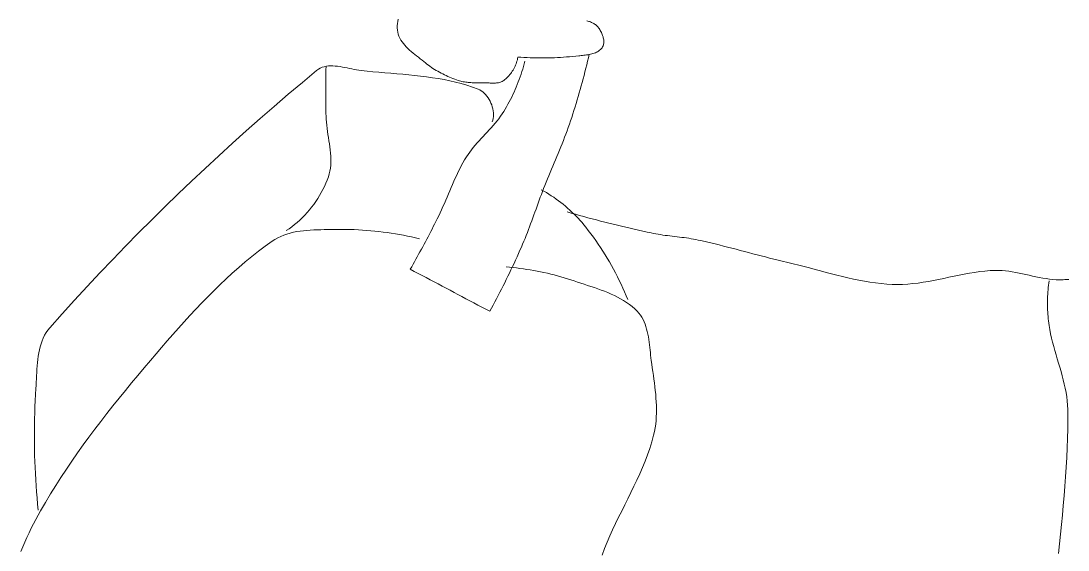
# Model space of a CAD drawing. Header units: millimetres. Extents: x 461.5 to 558.8, y 615.3 to 694.8.
# Drawn here: x 481.461 to 482.016, y 623.675 to 623.956 of the extents above; entities that cross this region are included whole.
import ezdxf

# ---------------------------------------------------------------- set-up
doc = ezdxf.new("R2010")
doc.units = ezdxf.units.MM
doc.header["$LTSCALE"] = 5
doc.layers.get('0').update_dxf_attribs({"lineweight": 0})
doc.layers.add('equipamiento', color=117, linetype='Continuous', lineweight=9)
doc.layers.get('0').freeze()

# ---------------------------------------------------------------- blocks, each defined once
blk = doc.blocks.new('20020721p27')
for p, q in [((-0.18828, 1.0191), (-0.18818, 1.02026)), ((-0.18818, 1.02026), (-0.18799, 1.02142)), ((-0.18799, 1.02142), (-0.18772, 1.02257)), ((-0.08744, 1.02159), (-0.08793, 1.02174)), ((-0.08695, 1.02144), (-0.08744, 1.02159)), ((-0.08647, 1.02127), (-0.08695, 1.02144)), ((-0.086, 1.02109), (-0.08647, 1.02127)), ((-0.08553, 1.0209), (-0.086, 1.02109)), ((-0.08508, 1.02069), (-0.08553, 1.0209)), ((-0.08463, 1.02047), (-0.08508, 1.02069)), ((-0.0842, 1.02023), (-0.08463, 1.02047)), ((-0.08378, 1.01997), (-0.0842, 1.02023)), ((-0.08338, 1.0197), (-0.08378, 1.01997)), ((-0.18829, 1.01794), (-0.18828, 1.0191)), ((-0.18821, 1.01677), (-0.18829, 1.01794)), ((-0.18803, 1.01565), (-0.18821, 1.01677)), ((-0.18775, 1.01457), (-0.18803, 1.01565)), ((-0.18737, 1.01353), (-0.18775, 1.01457)), ((-0.083, 1.0194), (-0.08338, 1.0197)), ((-0.08263, 1.01909), (-0.083, 1.0194)), ((-0.08229, 1.01875), (-0.08263, 1.01909)), ((-0.08197, 1.01839), (-0.08229, 1.01875)), ((-0.08168, 1.01801), (-0.08197, 1.01839)), ((-0.08137, 1.01756), (-0.08168, 1.01801)), ((-0.08107, 1.01708), (-0.08137, 1.01756)), ((-0.08078, 1.01659), (-0.08107, 1.01708)), ((-0.0805, 1.01607), (-0.08078, 1.01659)), ((-0.08023, 1.01554), (-0.0805, 1.01607)), ((-0.07998, 1.015), (-0.08023, 1.01554)), ((-0.07975, 1.01444), (-0.07998, 1.015)), ((-0.07954, 1.01388), (-0.07975, 1.01444)), ((-0.1869, 1.01252), (-0.18737, 1.01353)), ((-0.18635, 1.01155), (-0.1869, 1.01252)), ((-0.18573, 1.0106), (-0.18635, 1.01155)), ((-0.18505, 1.00968), (-0.18573, 1.0106)), ((-0.1843, 1.00879), (-0.18505, 1.00968)), ((-0.07936, 1.01331), (-0.07954, 1.01388)), ((-0.0792, 1.01274), (-0.07936, 1.01331)), ((-0.07932, 1.0084), (-0.07915, 1.0089)), ((-0.07908, 1.01217), (-0.0792, 1.01274)), ((-0.07915, 1.0089), (-0.07903, 1.00941)), ((-0.07899, 1.0116), (-0.07908, 1.01217)), ((-0.07903, 1.00941), (-0.07895, 1.00994)), ((-0.07894, 1.01104), (-0.07899, 1.0116)), ((-0.07895, 1.00994), (-0.07892, 1.01048)), ((-0.07892, 1.01048), (-0.07894, 1.01104)), ((-0.1835, 1.00792), (-0.1843, 1.00879)), ((-0.18266, 1.00708), (-0.1835, 1.00792)), ((-0.18178, 1.00625), (-0.18266, 1.00708)), ((-0.18087, 1.00545), (-0.18178, 1.00625)), ((-0.17993, 1.00466), (-0.18087, 1.00545)), ((-0.17898, 1.00388), (-0.17993, 1.00466)), ((-0.17803, 1.00312), (-0.17898, 1.00388)), ((-0.09087, 1.00328), (-0.09019, 1.00336)), ((-0.09019, 1.00336), (-0.08949, 1.00344)), ((-0.08949, 1.00344), (-0.08879, 1.00352)), ((-0.08879, 1.00352), (-0.08809, 1.00362)), ((-0.08809, 1.00362), (-0.08739, 1.00372)), ((-0.08739, 1.00372), (-0.0867, 1.00385)), ((-0.08707, 1.00219), (-0.08663, 1.00407)), ((-0.0867, 1.00385), (-0.08601, 1.00399)), ((-0.08601, 1.00399), (-0.08533, 1.00415)), ((-0.08533, 1.00415), (-0.08467, 1.00434)), ((-0.08467, 1.00434), (-0.08402, 1.00455)), ((-0.08402, 1.00455), (-0.08339, 1.00479)), ((-0.08339, 1.00479), (-0.08279, 1.00506)), ((-0.08279, 1.00506), (-0.08221, 1.00536)), ((-0.08221, 1.00536), (-0.08166, 1.0057)), ((-0.08166, 1.0057), (-0.08115, 1.00608)), ((-0.08115, 1.00608), (-0.08066, 1.0065)), ((-0.08066, 1.0065), (-0.08022, 1.00697)), ((-0.08022, 1.00697), (-0.07982, 1.00748)), ((-0.07982, 1.00748), (-0.07954, 1.00793)), ((-0.07954, 1.00793), (-0.07932, 1.0084)), ((-0.22467, 0.99778), (-0.2235, 0.99783)), ((-0.2235, 0.99783), (-0.2223, 0.99782)), ((-0.2223, 0.99782), (-0.22108, 0.99774)), ((-0.17706, 1.00237), (-0.17803, 1.00312)), ((-0.17611, 1.00162), (-0.17706, 1.00237)), ((-0.17517, 1.00089), (-0.17611, 1.00162)), ((-0.17424, 1.00015), (-0.17517, 1.00089)), ((-0.17335, 0.99943), (-0.17424, 1.00015)), ((-0.17258, 0.99881), (-0.17335, 0.99943)), ((-0.1718, 0.99821), (-0.17258, 0.99881)), ((-0.17101, 0.99762), (-0.1718, 0.99821)), ((-0.12563, 0.9983), (-0.12593, 0.99762)), ((-0.12536, 0.99899), (-0.12563, 0.9983)), ((-0.12511, 0.99969), (-0.12536, 0.99899)), ((-0.1249, 1.00039), (-0.12511, 0.99969)), ((-0.12471, 1.0011), (-0.1249, 1.00039)), ((-0.12455, 1.00181), (-0.12471, 1.0011)), ((-0.12442, 1.00252), (-0.12455, 1.00181)), ((-0.12442, 1.00252), (-0.12281, 1.00241)), ((-0.12281, 1.00241), (-0.1212, 1.00232)), ((-0.12106, 0.99896), (-0.12144, 0.99756)), ((-0.1212, 1.00232), (-0.11959, 1.00224)), ((-0.1207, 1.00035), (-0.12106, 0.99896)), ((-0.11959, 1.00224), (-0.11798, 1.00218)), ((-0.11798, 1.00218), (-0.11637, 1.00213)), ((-0.11637, 1.00213), (-0.11475, 1.00209)), ((-0.11475, 1.00209), (-0.11314, 1.00207)), ((-0.11314, 1.00207), (-0.11153, 1.00206)), ((-0.11153, 1.00206), (-0.10991, 1.00207)), ((-0.10991, 1.00207), (-0.1083, 1.0021)), ((-0.1083, 1.0021), (-0.10668, 1.00214)), ((-0.10668, 1.00214), (-0.10507, 1.00219)), ((-0.10507, 1.00219), (-0.10346, 1.00226)), ((-0.10346, 1.00226), (-0.10185, 1.00234)), ((-0.10185, 1.00234), (-0.10024, 1.00244)), ((-0.10024, 1.00244), (-0.09863, 1.00255)), ((-0.09863, 1.00255), (-0.09702, 1.00267)), ((-0.09702, 1.00267), (-0.09541, 1.00282)), ((-0.09541, 1.00282), (-0.09381, 1.00297)), ((-0.09381, 1.00297), (-0.09221, 1.00314)), ((-0.09221, 1.00314), (-0.09155, 1.00321)), ((-0.09155, 1.00321), (-0.09087, 1.00328)), ((-0.08844, 0.99656), (-0.08797, 0.99843)), ((-0.08797, 0.99843), (-0.08752, 1.00031)), ((-0.08752, 1.00031), (-0.08707, 1.00219)), ((-0.23849, 0.98912), (-0.23095, 0.9954)), ((-0.23095, 0.9954), (-0.23002, 0.99608)), ((-0.23002, 0.99608), (-0.22903, 0.99664)), ((-0.22903, 0.99664), (-0.228, 0.99708)), ((-0.228, 0.99708), (-0.22693, 0.99741)), ((-0.22693, 0.99741), (-0.22582, 0.99764)), ((-0.22608, 0.99206), (-0.22606, 0.99336)), ((-0.22606, 0.99336), (-0.22604, 0.99466)), ((-0.22604, 0.99466), (-0.22602, 0.99596)), ((-0.22602, 0.99596), (-0.22599, 0.99726)), ((-0.22582, 0.99764), (-0.22467, 0.99778)), ((-0.22108, 0.99774), (-0.21984, 0.99761)), ((-0.21984, 0.99761), (-0.21858, 0.99744)), ((-0.21858, 0.99744), (-0.21732, 0.99723)), ((-0.21732, 0.99723), (-0.21606, 0.99699)), ((-0.21606, 0.99699), (-0.21479, 0.99674)), ((-0.21479, 0.99674), (-0.21353, 0.99648)), ((-0.21353, 0.99648), (-0.21227, 0.99623)), ((-0.21227, 0.99623), (-0.21103, 0.99598)), ((-0.21103, 0.99598), (-0.2098, 0.99575)), ((-0.2098, 0.99575), (-0.2086, 0.99556)), ((-0.2086, 0.99556), (-0.20741, 0.9954)), ((-0.20741, 0.9954), (-0.20429, 0.99506)), ((-0.20429, 0.99506), (-0.20116, 0.99474)), ((-0.20116, 0.99474), (-0.19801, 0.99445)), ((-0.19801, 0.99445), (-0.19486, 0.99418)), ((-0.19486, 0.99418), (-0.19171, 0.99391)), ((-0.19171, 0.99391), (-0.18855, 0.99364)), ((-0.18855, 0.99364), (-0.1854, 0.99337)), ((-0.1854, 0.99337), (-0.18224, 0.99307)), ((-0.18224, 0.99307), (-0.17909, 0.99276)), ((-0.17909, 0.99276), (-0.17595, 0.99241)), ((-0.17595, 0.99241), (-0.17282, 0.99202)), ((-0.1702, 0.99706), (-0.17101, 0.99762)), ((-0.16938, 0.99651), (-0.1702, 0.99706)), ((-0.16855, 0.99597), (-0.16938, 0.99651)), ((-0.1677, 0.99546), (-0.16855, 0.99597)), ((-0.16685, 0.99496), (-0.1677, 0.99546)), ((-0.16598, 0.99447), (-0.16685, 0.99496)), ((-0.16511, 0.994), (-0.16598, 0.99447)), ((-0.16423, 0.99355), (-0.16511, 0.994)), ((-0.16334, 0.99311), (-0.16423, 0.99355)), ((-0.16244, 0.99269), (-0.16334, 0.99311)), ((-0.16153, 0.99228), (-0.16244, 0.99269)), ((-0.16062, 0.99189), (-0.16153, 0.99228)), ((-0.12918, 0.99263), (-0.12968, 0.99208)), ((-0.1287, 0.9932), (-0.12918, 0.99263)), ((-0.12823, 0.99378), (-0.1287, 0.9932)), ((-0.12779, 0.99438), (-0.12823, 0.99378)), ((-0.12738, 0.995), (-0.12779, 0.99438)), ((-0.12698, 0.99564), (-0.12738, 0.995)), ((-0.12661, 0.99629), (-0.12698, 0.99564)), ((-0.12626, 0.99695), (-0.12661, 0.99629)), ((-0.12593, 0.99762), (-0.12626, 0.99695)), ((-0.12272, 0.99341), (-0.12319, 0.99204)), ((-0.12228, 0.99479), (-0.12272, 0.99341)), ((-0.12185, 0.99617), (-0.12228, 0.99479)), ((-0.12144, 0.99756), (-0.12185, 0.99617)), ((-0.08989, 0.99095), (-0.08939, 0.99281)), ((-0.08939, 0.99281), (-0.08891, 0.99468)), ((-0.08891, 0.99468), (-0.08844, 0.99656)), ((-0.24598, 0.98278), (-0.23849, 0.98912)), ((-0.22613, 0.98685), (-0.22612, 0.98815)), ((-0.22613, 0.98555), (-0.22613, 0.98685)), ((-0.22612, 0.98815), (-0.22611, 0.98945)), ((-0.22611, 0.98945), (-0.2261, 0.99075)), ((-0.2261, 0.99075), (-0.22608, 0.99206)), ((-0.17282, 0.99202), (-0.1697, 0.99159)), ((-0.1697, 0.99159), (-0.1666, 0.9911)), ((-0.1666, 0.9911), (-0.16351, 0.99055)), ((-0.16351, 0.99055), (-0.16044, 0.98992)), ((-0.15971, 0.99151), (-0.16062, 0.99189)), ((-0.16044, 0.98992), (-0.1574, 0.98922)), ((-0.15879, 0.99115), (-0.15971, 0.99151)), ((-0.15786, 0.9908), (-0.15879, 0.99115)), ((-0.15693, 0.99046), (-0.15786, 0.9908)), ((-0.1574, 0.98922), (-0.15437, 0.98844)), ((-0.156, 0.99013), (-0.15693, 0.99046)), ((-0.15535, 0.98993), (-0.156, 0.99013)), ((-0.1547, 0.98974), (-0.15535, 0.98993)), ((-0.15403, 0.98958), (-0.1547, 0.98974)), ((-0.15437, 0.98844), (-0.15138, 0.98756)), ((-0.15337, 0.98944), (-0.15403, 0.98958)), ((-0.15269, 0.98932), (-0.15337, 0.98944)), ((-0.15202, 0.98922), (-0.15269, 0.98932)), ((-0.15134, 0.98913), (-0.15202, 0.98922)), ((-0.15138, 0.98756), (-0.14841, 0.98658)), ((-0.15066, 0.98906), (-0.15134, 0.98913)), ((-0.14997, 0.98901), (-0.15066, 0.98906)), ((-0.14928, 0.98896), (-0.14997, 0.98901)), ((-0.14859, 0.98893), (-0.14928, 0.98896)), ((-0.1479, 0.98891), (-0.14859, 0.98893)), ((-0.14721, 0.98889), (-0.1479, 0.98891)), ((-0.14652, 0.98889), (-0.14721, 0.98889)), ((-0.14582, 0.98888), (-0.14652, 0.98889)), ((-0.14513, 0.98888), (-0.14582, 0.98888)), ((-0.14444, 0.98889), (-0.14513, 0.98888)), ((-0.14375, 0.98889), (-0.14444, 0.98889)), ((-0.14306, 0.98889), (-0.14375, 0.98889)), ((-0.14238, 0.9889), (-0.14306, 0.98889)), ((-0.14184, 0.98889), (-0.14238, 0.9889)), ((-0.1413, 0.98887), (-0.14184, 0.98889)), ((-0.14075, 0.98885), (-0.1413, 0.98887)), ((-0.1402, 0.98882), (-0.14075, 0.98885)), ((-0.13964, 0.98879), (-0.1402, 0.98882)), ((-0.13908, 0.98876), (-0.13964, 0.98879)), ((-0.13852, 0.98873), (-0.13908, 0.98876)), ((-0.13796, 0.98872), (-0.13852, 0.98873)), ((-0.1374, 0.98871), (-0.13796, 0.98872)), ((-0.13684, 0.98871), (-0.1374, 0.98871)), ((-0.1363, 0.98874), (-0.13684, 0.98871)), ((-0.13575, 0.98878), (-0.1363, 0.98874)), ((-0.13522, 0.98884), (-0.13575, 0.98878)), ((-0.1347, 0.98893), (-0.13522, 0.98884)), ((-0.13418, 0.98904), (-0.1347, 0.98893)), ((-0.13369, 0.98919), (-0.13418, 0.98904)), ((-0.1332, 0.98936), (-0.13369, 0.98919)), ((-0.13273, 0.98958), (-0.1332, 0.98936)), ((-0.13228, 0.98984), (-0.13273, 0.98958)), ((-0.13185, 0.99013), (-0.13228, 0.98984)), ((-0.13128, 0.99058), (-0.13185, 0.99013)), ((-0.13073, 0.99106), (-0.13128, 0.99058)), ((-0.13019, 0.99156), (-0.13073, 0.99106)), ((-0.12968, 0.99208), (-0.13019, 0.99156)), ((-0.12472, 0.98796), (-0.12527, 0.98662)), ((-0.12419, 0.98931), (-0.12472, 0.98796)), ((-0.12368, 0.99067), (-0.12419, 0.98931)), ((-0.12319, 0.99204), (-0.12368, 0.99067)), ((-0.09143, 0.98536), (-0.0909, 0.98722)), ((-0.0909, 0.98722), (-0.09039, 0.98908)), ((-0.09039, 0.98908), (-0.08989, 0.99095)), ((-0.25343, 0.97638), (-0.24598, 0.98278)), ((-0.22613, 0.98425), (-0.22613, 0.98555)), ((-0.22613, 0.98295), (-0.22613, 0.98425)), ((-0.22613, 0.98165), (-0.22613, 0.98295)), ((-0.22612, 0.98035), (-0.22613, 0.98165)), ((-0.14841, 0.98658), (-0.14548, 0.98549)), ((-0.14548, 0.98549), (-0.14461, 0.98509)), ((-0.14461, 0.98509), (-0.14378, 0.9846)), ((-0.14378, 0.9846), (-0.14298, 0.98402)), ((-0.14298, 0.98402), (-0.14223, 0.98336)), ((-0.14223, 0.98336), (-0.14151, 0.98263)), ((-0.14151, 0.98263), (-0.14084, 0.98183)), ((-0.14084, 0.98183), (-0.14022, 0.98097)), ((-0.12767, 0.98133), (-0.12832, 0.98004)), ((-0.12704, 0.98264), (-0.12767, 0.98133)), ((-0.12643, 0.98396), (-0.12704, 0.98264)), ((-0.12584, 0.98528), (-0.12643, 0.98396)), ((-0.12527, 0.98662), (-0.12584, 0.98528)), ((-0.09305, 0.97979), (-0.0925, 0.98164)), ((-0.0925, 0.98164), (-0.09196, 0.9835)), ((-0.09196, 0.9835), (-0.09143, 0.98536)), ((-0.26084, 0.96993), (-0.25343, 0.97638)), ((-0.22611, 0.97905), (-0.22612, 0.98035)), ((-0.2261, 0.97775), (-0.22611, 0.97905)), ((-0.22608, 0.97645), (-0.2261, 0.97775)), ((-0.22606, 0.97515), (-0.22608, 0.97645)), ((-0.14022, 0.98097), (-0.13965, 0.98007)), ((-0.13965, 0.98007), (-0.13913, 0.97912)), ((-0.13913, 0.97912), (-0.13867, 0.97814)), ((-0.13867, 0.97814), (-0.13828, 0.97713)), ((-0.13828, 0.97713), (-0.13795, 0.97611)), ((-0.13795, 0.97611), (-0.13769, 0.97507)), ((-0.13038, 0.97621), (-0.13111, 0.97496)), ((-0.12968, 0.97748), (-0.13038, 0.97621)), ((-0.12899, 0.97875), (-0.12968, 0.97748)), ((-0.12832, 0.98004), (-0.12899, 0.97875)), ((-0.09476, 0.97425), (-0.09418, 0.97609)), ((-0.09418, 0.97609), (-0.09361, 0.97794)), ((-0.09361, 0.97794), (-0.09305, 0.97979)), ((-0.22604, 0.97384), (-0.22606, 0.97515)), ((-0.22602, 0.97254), (-0.22604, 0.97384)), ((-0.22599, 0.97124), (-0.22602, 0.97254)), ((-0.22593, 0.96963), (-0.22599, 0.97124)), ((-0.13769, 0.97507), (-0.1375, 0.97403)), ((-0.13739, 0.97096), (-0.13752, 0.96999)), ((-0.1375, 0.97403), (-0.13738, 0.97299)), ((-0.13734, 0.97197), (-0.13739, 0.97096)), ((-0.13738, 0.97299), (-0.13734, 0.97197)), ((-0.13357, 0.97112), (-0.1345, 0.96987)), ((-0.13269, 0.97241), (-0.13357, 0.97112)), ((-0.13185, 0.97372), (-0.13269, 0.97241)), ((-0.13111, 0.97496), (-0.13185, 0.97372)), ((-0.09655, 0.96874), (-0.09594, 0.97057)), ((-0.09594, 0.97057), (-0.09534, 0.97241)), ((-0.09534, 0.97241), (-0.09476, 0.97425)), ((-0.26819, 0.96342), (-0.26084, 0.96993)), ((-0.22581, 0.96801), (-0.22593, 0.96963)), ((-0.22564, 0.96638), (-0.22581, 0.96801)), ((-0.22544, 0.96474), (-0.22564, 0.96638)), ((-0.22521, 0.96311), (-0.22544, 0.96474)), ((-0.13853, 0.96509), (-0.13959, 0.96393)), ((-0.13748, 0.96626), (-0.13853, 0.96509)), ((-0.13773, 0.96904), (-0.13804, 0.96815)), ((-0.13752, 0.96999), (-0.13773, 0.96904)), ((-0.13646, 0.96744), (-0.13748, 0.96626)), ((-0.13547, 0.96864), (-0.13646, 0.96744)), ((-0.1345, 0.96987), (-0.13547, 0.96864)), ((-0.09838, 0.96345), (-0.09776, 0.96517)), ((-0.09776, 0.96517), (-0.09716, 0.96691)), ((-0.09716, 0.96691), (-0.09655, 0.96874)), ((-0.2755, 0.95685), (-0.26819, 0.96342)), ((-0.22496, 0.96147), (-0.22521, 0.96311)), ((-0.2247, 0.95983), (-0.22496, 0.96147)), ((-0.22445, 0.95819), (-0.2247, 0.95983)), ((-0.14388, 0.95933), (-0.14495, 0.95817)), ((-0.14281, 0.96048), (-0.14388, 0.95933)), ((-0.14174, 0.96163), (-0.14281, 0.96048)), ((-0.14066, 0.96278), (-0.14174, 0.96163)), ((-0.13959, 0.96393), (-0.14066, 0.96278)), ((-0.10032, 0.9583), (-0.09966, 0.96001)), ((-0.09966, 0.96001), (-0.09901, 0.96173)), ((-0.09901, 0.96173), (-0.09838, 0.96345)), ((-0.28276, 0.95023), (-0.2755, 0.95685)), ((-0.2242, 0.95655), (-0.22445, 0.95819)), ((-0.22397, 0.95492), (-0.2242, 0.95655)), ((-0.22377, 0.95329), (-0.22397, 0.95492)), ((-0.14802, 0.95462), (-0.14899, 0.9534)), ((-0.14702, 0.95582), (-0.14802, 0.95462)), ((-0.14599, 0.95701), (-0.14702, 0.95582)), ((-0.14495, 0.95817), (-0.14599, 0.95701)), ((-0.10238, 0.95319), (-0.10168, 0.95489)), ((-0.10168, 0.95489), (-0.101, 0.9566)), ((-0.101, 0.9566), (-0.10032, 0.9583)), ((-0.28997, 0.94355), (-0.28276, 0.95023)), ((-0.2236, 0.95166), (-0.22377, 0.95329)), ((-0.22349, 0.95005), (-0.2236, 0.95166)), ((-0.22343, 0.94844), (-0.22349, 0.95005)), ((-0.22343, 0.94684), (-0.22343, 0.94844)), ((-0.15261, 0.94801), (-0.1535, 0.94644)), ((-0.15167, 0.94957), (-0.15261, 0.94801)), ((-0.15082, 0.95088), (-0.15167, 0.94957)), ((-0.14993, 0.95215), (-0.15082, 0.95088)), ((-0.14899, 0.9534), (-0.14993, 0.95215)), ((-0.1052, 0.94642), (-0.10449, 0.94811)), ((-0.10449, 0.94811), (-0.10378, 0.9498)), ((-0.10378, 0.9498), (-0.10308, 0.9515)), ((-0.10308, 0.9515), (-0.10238, 0.95319)), ((-0.29713, 0.93682), (-0.28997, 0.94355)), ((-0.22393, 0.94211), (-0.22367, 0.94368)), ((-0.22367, 0.94368), (-0.22351, 0.94525)), ((-0.22351, 0.94525), (-0.22343, 0.94684)), ((-0.15521, 0.94324), (-0.15602, 0.94162)), ((-0.15437, 0.94485), (-0.15521, 0.94324)), ((-0.1535, 0.94644), (-0.15437, 0.94485)), ((-0.10734, 0.94134), (-0.10663, 0.94304)), ((-0.10663, 0.94304), (-0.10592, 0.94473)), ((-0.10592, 0.94473), (-0.1052, 0.94642)), ((-0.30423, 0.93003), (-0.29713, 0.93682)), ((-0.22607, 0.93565), (-0.22538, 0.93733)), ((-0.22538, 0.93733), (-0.22476, 0.93904)), ((-0.22476, 0.93904), (-0.22429, 0.94057)), ((-0.22429, 0.94057), (-0.22393, 0.94211)), ((-0.15757, 0.93834), (-0.15831, 0.93668)), ((-0.1568, 0.93998), (-0.15757, 0.93834)), ((-0.15602, 0.94162), (-0.1568, 0.93998)), ((-0.10943, 0.93625), (-0.10874, 0.93795)), ((-0.10874, 0.93795), (-0.10804, 0.93965)), ((-0.10804, 0.93965), (-0.10734, 0.94134)), ((-0.22849, 0.9307), (-0.22762, 0.93233)), ((-0.22762, 0.93233), (-0.22682, 0.93398)), ((-0.22682, 0.93398), (-0.22607, 0.93565)), ((-0.16049, 0.93168), (-0.1612, 0.93001)), ((-0.15977, 0.93335), (-0.16049, 0.93168)), ((-0.15905, 0.93502), (-0.15977, 0.93335)), ((-0.15831, 0.93668), (-0.15905, 0.93502)), ((-0.11068, 0.93148), (-0.11203, 0.93222)), ((-0.11198, 0.92975), (-0.11139, 0.9313)), ((-0.11139, 0.9313), (-0.11079, 0.93284)), ((-0.11079, 0.93284), (-0.11012, 0.93455)), ((-0.10935, 0.9307), (-0.11068, 0.93148)), ((-0.11012, 0.93455), (-0.10943, 0.93625)), ((-0.31128, 0.92318), (-0.30423, 0.93003)), ((-0.23247, 0.92446), (-0.2314, 0.92598)), ((-0.2314, 0.92598), (-0.23038, 0.92752)), ((-0.23038, 0.92752), (-0.2294, 0.9291)), ((-0.2294, 0.9291), (-0.22849, 0.9307)), ((-0.16263, 0.92666), (-0.16335, 0.92499)), ((-0.16191, 0.92833), (-0.16263, 0.92666)), ((-0.1612, 0.93001), (-0.16191, 0.92833)), ((-0.1137, 0.92509), (-0.11313, 0.92664)), ((-0.11313, 0.92664), (-0.11256, 0.9282)), ((-0.11256, 0.9282), (-0.11198, 0.92975)), ((-0.10803, 0.92989), (-0.10935, 0.9307)), ((-0.10673, 0.92906), (-0.10803, 0.92989)), ((-0.10544, 0.9282), (-0.10673, 0.92906)), ((-0.10417, 0.92731), (-0.10544, 0.9282)), ((-0.10291, 0.9264), (-0.10417, 0.92731)), ((-0.10167, 0.92546), (-0.10291, 0.9264)), ((-0.31828, 0.91628), (-0.31128, 0.92318)), ((-0.23598, 0.92013), (-0.23476, 0.92154)), ((-0.23476, 0.92154), (-0.2336, 0.92298)), ((-0.2336, 0.92298), (-0.23247, 0.92446)), ((-0.16482, 0.92166), (-0.16558, 0.92001)), ((-0.16408, 0.92332), (-0.16482, 0.92166)), ((-0.16335, 0.92499), (-0.16408, 0.92332)), ((-0.11595, 0.91885), (-0.11539, 0.92041)), ((-0.11539, 0.92041), (-0.11483, 0.92197)), ((-0.11483, 0.92197), (-0.11427, 0.92353)), ((-0.11427, 0.92353), (-0.1137, 0.92509)), ((-0.10046, 0.92449), (-0.10167, 0.92546)), ((-0.09926, 0.9235), (-0.10046, 0.92449)), ((-0.09808, 0.92249), (-0.09926, 0.9235)), ((-0.09619, 0.91983), (-0.0984, 0.92045)), ((-0.09692, 0.92146), (-0.09808, 0.92249)), ((-0.09578, 0.9204), (-0.09692, 0.92146)), ((-0.09467, 0.91932), (-0.09578, 0.9204)), ((-0.32522, 0.90933), (-0.31828, 0.91628)), ((-0.24264, 0.91376), (-0.24123, 0.91494)), ((-0.24123, 0.91494), (-0.23986, 0.91617)), ((-0.23986, 0.91617), (-0.23853, 0.91744)), ((-0.23853, 0.91744), (-0.23723, 0.91877)), ((-0.23723, 0.91877), (-0.23598, 0.92013)), ((-0.16783, 0.91539), (-0.16851, 0.91404)), ((-0.16715, 0.91674), (-0.16783, 0.91539)), ((-0.16635, 0.91837), (-0.16715, 0.91674)), ((-0.16558, 0.92001), (-0.16635, 0.91837)), ((-0.11766, 0.91418), (-0.11709, 0.91574)), ((-0.11709, 0.91574), (-0.11652, 0.91729)), ((-0.11652, 0.91729), (-0.11595, 0.91885)), ((-0.09398, 0.9192), (-0.09619, 0.91983)), ((-0.09358, 0.91821), (-0.09467, 0.91932)), ((-0.09176, 0.91859), (-0.09398, 0.9192)), ((-0.09251, 0.91709), (-0.09358, 0.91821)), ((-0.09147, 0.91595), (-0.09251, 0.91709)), ((-0.08955, 0.91798), (-0.09176, 0.91859)), ((-0.09045, 0.91478), (-0.09147, 0.91595)), ((-0.08946, 0.9136), (-0.09045, 0.91478)), ((-0.08733, 0.91738), (-0.08955, 0.91798)), ((-0.08511, 0.91679), (-0.08733, 0.91738)), ((-0.08288, 0.91621), (-0.08511, 0.91679)), ((-0.08066, 0.91563), (-0.08288, 0.91621)), ((-0.07843, 0.91506), (-0.08066, 0.91563)), ((-0.0762, 0.9145), (-0.07843, 0.91506)), ((-0.33211, 0.90232), (-0.32522, 0.90933)), ((-0.24705, 0.91054), (-0.24555, 0.91156)), ((-0.24497, 0.90924), (-0.24666, 0.90875)), ((-0.24555, 0.91156), (-0.24408, 0.91263)), ((-0.24325, 0.90966), (-0.24497, 0.90924)), ((-0.24408, 0.91263), (-0.24264, 0.91376)), ((-0.2415, 0.91001), (-0.24325, 0.90966)), ((-0.23973, 0.91029), (-0.2415, 0.91001)), ((-0.23794, 0.91052), (-0.23973, 0.91029)), ((-0.23613, 0.9107), (-0.23794, 0.91052)), ((-0.23431, 0.91084), (-0.23613, 0.9107)), ((-0.23248, 0.91094), (-0.23431, 0.91084)), ((-0.23065, 0.91102), (-0.23248, 0.91094)), ((-0.22882, 0.91106), (-0.23065, 0.91102)), ((-0.22699, 0.91109), (-0.22882, 0.91106)), ((-0.22517, 0.91111), (-0.22699, 0.91109)), ((-0.22337, 0.91113), (-0.22517, 0.91111)), ((-0.22157, 0.91114), (-0.22337, 0.91113)), ((-0.2198, 0.91116), (-0.22157, 0.91114)), ((-0.21762, 0.91118), (-0.2198, 0.91116)), ((-0.21543, 0.91118), (-0.21762, 0.91118)), ((-0.21325, 0.91114), (-0.21543, 0.91118)), ((-0.21106, 0.91107), (-0.21325, 0.91114)), ((-0.20888, 0.91098), (-0.21106, 0.91107)), ((-0.20669, 0.91086), (-0.20888, 0.91098)), ((-0.2045, 0.91071), (-0.20669, 0.91086)), ((-0.20232, 0.91053), (-0.2045, 0.91071)), ((-0.20014, 0.91032), (-0.20232, 0.91053)), ((-0.19796, 0.91009), (-0.20014, 0.91032)), ((-0.19579, 0.90983), (-0.19796, 0.91009)), ((-0.19362, 0.90953), (-0.19579, 0.90983)), ((-0.19145, 0.90922), (-0.19362, 0.90953)), ((-0.18929, 0.90887), (-0.19145, 0.90922)), ((-0.17058, 0.91001), (-0.17127, 0.90867)), ((-0.16988, 0.91135), (-0.17058, 0.91001)), ((-0.1692, 0.91269), (-0.16988, 0.91135)), ((-0.16851, 0.91404), (-0.1692, 0.91269)), ((-0.12002, 0.90799), (-0.11941, 0.90953)), ((-0.11941, 0.90953), (-0.11882, 0.91108)), ((-0.11882, 0.91108), (-0.11824, 0.91263)), ((-0.11824, 0.91263), (-0.11766, 0.91418)), ((-0.08849, 0.9124), (-0.08946, 0.9136)), ((-0.08713, 0.91065), (-0.08849, 0.9124)), ((-0.08579, 0.90887), (-0.08713, 0.91065)), ((-0.07397, 0.91395), (-0.0762, 0.9145)), ((-0.07173, 0.9134), (-0.07397, 0.91395)), ((-0.0695, 0.91286), (-0.07173, 0.9134)), ((-0.06726, 0.91233), (-0.0695, 0.91286)), ((-0.06502, 0.91181), (-0.06726, 0.91233)), ((-0.06278, 0.91129), (-0.06502, 0.91181)), ((-0.06054, 0.91078), (-0.06278, 0.91129)), ((-0.0583, 0.91028), (-0.06054, 0.91078)), ((-0.05605, 0.90979), (-0.0583, 0.91028)), ((-0.05381, 0.90931), (-0.05605, 0.90979)), ((-0.05258, 0.90905), (-0.05381, 0.90931)), ((-0.25449, 0.90497), (-0.25815, 0.90234)), ((-0.25302, 0.90593), (-0.25449, 0.90497)), ((-0.25149, 0.90678), (-0.25302, 0.90593)), ((-0.24992, 0.90753), (-0.25149, 0.90678)), ((-0.24831, 0.90818), (-0.24992, 0.90753)), ((-0.24666, 0.90875), (-0.24831, 0.90818)), ((-0.18713, 0.90849), (-0.18929, 0.90887)), ((-0.18498, 0.90809), (-0.18713, 0.90849)), ((-0.18283, 0.90766), (-0.18498, 0.90809)), ((-0.1807, 0.90721), (-0.18283, 0.90766)), ((-0.17857, 0.90672), (-0.1807, 0.90721)), ((-0.17644, 0.90621), (-0.17857, 0.90672)), ((-0.17338, 0.90466), (-0.17409, 0.90332)), ((-0.17268, 0.90599), (-0.17338, 0.90466)), ((-0.17197, 0.90733), (-0.17268, 0.90599)), ((-0.17127, 0.90867), (-0.17197, 0.90733)), ((-0.1219, 0.90339), (-0.12126, 0.90492)), ((-0.12126, 0.90492), (-0.12063, 0.90645)), ((-0.12063, 0.90645), (-0.12002, 0.90799)), ((-0.08448, 0.90708), (-0.08579, 0.90887)), ((-0.08319, 0.90526), (-0.08448, 0.90708)), ((-0.08193, 0.90342), (-0.08319, 0.90526)), ((-0.05135, 0.90882), (-0.05258, 0.90905)), ((-0.05012, 0.90861), (-0.05135, 0.90882)), ((-0.04888, 0.90842), (-0.05012, 0.90861)), ((-0.04764, 0.90823), (-0.04888, 0.90842)), ((-0.0464, 0.90806), (-0.04764, 0.90823)), ((-0.04516, 0.9079), (-0.0464, 0.90806)), ((-0.04391, 0.90775), (-0.04516, 0.9079)), ((-0.04267, 0.9076), (-0.04391, 0.90775)), ((-0.04142, 0.90745), (-0.04267, 0.9076)), ((-0.04017, 0.9073), (-0.04142, 0.90745)), ((-0.03893, 0.90715), (-0.04017, 0.9073)), ((-0.03768, 0.90699), (-0.03893, 0.90715)), ((-0.03644, 0.90683), (-0.03768, 0.90699)), ((-0.0352, 0.90666), (-0.03644, 0.90683)), ((-0.03396, 0.90648), (-0.0352, 0.90666)), ((-0.03272, 0.90628), (-0.03396, 0.90648)), ((-0.03149, 0.90607), (-0.03272, 0.90628)), ((-0.03026, 0.90584), (-0.03149, 0.90607)), ((-0.02903, 0.90559), (-0.03026, 0.90584)), ((-0.02679, 0.9051), (-0.02903, 0.90559)), ((-0.02455, 0.90459), (-0.02679, 0.9051)), ((-0.02231, 0.90406), (-0.02455, 0.90459)), ((-0.02007, 0.90353), (-0.02231, 0.90406)), ((-0.33893, 0.89526), (-0.33211, 0.90232)), ((-0.26175, 0.89963), (-0.26529, 0.89684)), ((-0.25815, 0.90234), (-0.26175, 0.89963)), ((-0.17697, 0.89801), (-0.1777, 0.89669)), ((-0.17625, 0.89934), (-0.17697, 0.89801)), ((-0.17553, 0.90066), (-0.17625, 0.89934)), ((-0.17481, 0.90199), (-0.17553, 0.90066)), ((-0.17409, 0.90332), (-0.17481, 0.90199)), ((-0.12488, 0.89667), (-0.1241, 0.8984)), ((-0.1241, 0.8984), (-0.12332, 0.90014)), ((-0.12332, 0.90014), (-0.12256, 0.90187)), ((-0.12256, 0.90187), (-0.1219, 0.90339)), ((-0.08069, 0.90157), (-0.08193, 0.90342)), ((-0.07948, 0.8997), (-0.08069, 0.90157)), ((-0.07829, 0.89781), (-0.07948, 0.8997)), ((-0.01784, 0.90297), (-0.02007, 0.90353)), ((-0.01562, 0.90241), (-0.01784, 0.90297)), ((-0.01339, 0.90184), (-0.01562, 0.90241)), ((-0.01116, 0.90126), (-0.01339, 0.90184)), ((-0.00894, 0.90068), (-0.01116, 0.90126)), ((-0.00672, 0.90009), (-0.00894, 0.90068)), ((-0.00449, 0.89951), (-0.00672, 0.90009)), ((-0.00227, 0.89892), (-0.00449, 0.89951)), ((-0.00005, 0.89833), (-0.00227, 0.89892)), ((0.00218, 0.89775), (-0.00005, 0.89833)), ((-0.3457, 0.88814), (-0.33893, 0.89526)), ((-0.26878, 0.89398), (-0.27221, 0.89105)), ((-0.26529, 0.89684), (-0.26878, 0.89398)), ((-0.17991, 0.89273), (-0.18065, 0.89142)), ((-0.17917, 0.89405), (-0.17991, 0.89273)), ((-0.17843, 0.89537), (-0.17917, 0.89405)), ((-0.1777, 0.89669), (-0.17843, 0.89537)), ((-0.12726, 0.8915), (-0.12646, 0.89322)), ((-0.12646, 0.89322), (-0.12566, 0.89495)), ((-0.12566, 0.89495), (-0.12488, 0.89667)), ((-0.07713, 0.89591), (-0.07829, 0.89781)), ((-0.076, 0.89398), (-0.07713, 0.89591)), ((-0.07489, 0.89205), (-0.076, 0.89398)), ((0.0044, 0.89717), (0.00218, 0.89775)), ((0.00663, 0.8966), (0.0044, 0.89717)), ((0.00886, 0.89605), (0.00663, 0.8966)), ((0.01109, 0.8955), (0.00886, 0.89605)), ((0.01332, 0.89496), (0.01109, 0.8955)), ((0.01556, 0.89444), (0.01332, 0.89496)), ((0.01846, 0.89376), (0.01556, 0.89444)), ((0.02136, 0.89304), (0.01846, 0.89376)), ((0.02425, 0.8923), (0.02136, 0.89304)), ((-0.35241, 0.88097), (-0.3457, 0.88814)), ((-0.27559, 0.88805), (-0.27892, 0.885)), ((-0.27221, 0.89105), (-0.27559, 0.88805)), ((-0.18065, 0.89142), (-0.1814, 0.8901)), ((-0.1814, 0.8901), (-0.17929, 0.88899)), ((-0.17929, 0.88899), (-0.17719, 0.88788)), ((-0.17719, 0.88788), (-0.17508, 0.88676)), ((-0.12878, 0.89118), (-0.13061, 0.89134)), ((-0.12972, 0.88636), (-0.12889, 0.88807)), ((-0.12889, 0.88807), (-0.12807, 0.88979)), ((-0.12696, 0.891), (-0.12878, 0.89118)), ((-0.12807, 0.88979), (-0.12726, 0.8915)), ((-0.12513, 0.8908), (-0.12696, 0.891)), ((-0.12331, 0.89057), (-0.12513, 0.8908)), ((-0.12148, 0.89032), (-0.12331, 0.89057)), ((-0.11966, 0.89004), (-0.12148, 0.89032)), ((-0.11785, 0.88975), (-0.11966, 0.89004)), ((-0.11603, 0.88943), (-0.11785, 0.88975)), ((-0.11423, 0.88909), (-0.11603, 0.88943)), ((-0.11242, 0.88873), (-0.11423, 0.88909)), ((-0.11062, 0.88835), (-0.11242, 0.88873)), ((-0.10882, 0.88794), (-0.11062, 0.88835)), ((-0.10703, 0.88751), (-0.10882, 0.88794)), ((-0.10525, 0.88706), (-0.10703, 0.88751)), ((-0.10347, 0.88659), (-0.10525, 0.88706)), ((-0.07381, 0.89009), (-0.07489, 0.89205)), ((-0.07276, 0.88813), (-0.07381, 0.89009)), ((-0.07173, 0.88615), (-0.07276, 0.88813)), ((0.02714, 0.89154), (0.02425, 0.8923)), ((0.03003, 0.89076), (0.02714, 0.89154)), ((0.03292, 0.88998), (0.03003, 0.89076)), ((0.03581, 0.88919), (0.03292, 0.88998)), ((0.0387, 0.88842), (0.03581, 0.88919)), ((0.0416, 0.88766), (0.0387, 0.88842)), ((0.04449, 0.88691), (0.0416, 0.88766)), ((0.10918, 0.88698), (0.10646, 0.88642)), ((0.1119, 0.88751), (0.10918, 0.88698)), ((0.11462, 0.888), (0.1119, 0.88751)), ((0.11734, 0.88844), (0.11462, 0.888)), ((0.12007, 0.88882), (0.11734, 0.88844)), ((0.1228, 0.88913), (0.12007, 0.88882)), ((0.12554, 0.88936), (0.1228, 0.88913)), ((0.12829, 0.88949), (0.12554, 0.88936)), ((0.1301, 0.88949), (0.12829, 0.88949)), ((0.13191, 0.88941), (0.1301, 0.88949)), ((0.13371, 0.88926), (0.13191, 0.88941)), ((0.13551, 0.88904), (0.13371, 0.88926)), ((0.1373, 0.88877), (0.13551, 0.88904)), ((0.1391, 0.88846), (0.1373, 0.88877)), ((0.14089, 0.8881), (0.1391, 0.88846)), ((0.14268, 0.88772), (0.14089, 0.8881)), ((0.14447, 0.88733), (0.14268, 0.88772)), ((0.14626, 0.88692), (0.14447, 0.88733)), ((-0.2822, 0.88188), (-0.28544, 0.87872)), ((-0.27892, 0.885), (-0.2822, 0.88188)), ((-0.17508, 0.88676), (-0.17298, 0.88565)), ((-0.17298, 0.88565), (-0.17087, 0.88453)), ((-0.17087, 0.88453), (-0.16876, 0.88342)), ((-0.16876, 0.88342), (-0.16666, 0.8823)), ((-0.16666, 0.8823), (-0.16455, 0.88119)), ((-0.13224, 0.88126), (-0.13139, 0.88296)), ((-0.13139, 0.88296), (-0.13055, 0.88466)), ((-0.13055, 0.88466), (-0.12972, 0.88636)), ((-0.1017, 0.8861), (-0.10347, 0.88659)), ((-0.09993, 0.88558), (-0.1017, 0.8861)), ((-0.09818, 0.88505), (-0.09993, 0.88558)), ((-0.09643, 0.88449), (-0.09818, 0.88505)), ((-0.09469, 0.88391), (-0.09643, 0.88449)), ((-0.09292, 0.88332), (-0.09469, 0.88391)), ((-0.09113, 0.88273), (-0.09292, 0.88332)), ((-0.08934, 0.88215), (-0.09113, 0.88273)), ((-0.08754, 0.88156), (-0.08934, 0.88215)), ((-0.08573, 0.88097), (-0.08754, 0.88156)), ((-0.07074, 0.88415), (-0.07173, 0.88615)), ((-0.06977, 0.88215), (-0.07074, 0.88415)), ((-0.06883, 0.88013), (-0.06977, 0.88215)), ((0.04739, 0.8862), (0.04449, 0.88691)), ((0.0503, 0.88551), (0.04739, 0.8862)), ((0.05321, 0.88487), (0.0503, 0.88551)), ((0.05612, 0.88428), (0.05321, 0.88487)), ((0.05904, 0.88373), (0.05612, 0.88428)), ((0.06197, 0.88325), (0.05904, 0.88373)), ((0.06491, 0.88283), (0.06197, 0.88325)), ((0.06786, 0.88249), (0.06491, 0.88283)), ((0.07082, 0.88223), (0.06786, 0.88249)), ((0.07378, 0.88205), (0.07082, 0.88223)), ((0.07653, 0.88199), (0.07378, 0.88205)), ((0.07927, 0.88205), (0.07653, 0.88199)), ((0.082, 0.88221), (0.07927, 0.88205)), ((0.08473, 0.88247), (0.082, 0.88221)), ((0.08745, 0.8828), (0.08473, 0.88247)), ((0.09017, 0.88321), (0.08745, 0.8828)), ((0.09289, 0.88367), (0.09017, 0.88321)), ((0.09561, 0.88418), (0.09289, 0.88367)), ((0.09832, 0.88472), (0.09561, 0.88418)), ((0.10103, 0.88528), (0.09832, 0.88472)), ((0.10375, 0.88585), (0.10103, 0.88528)), ((0.10646, 0.88642), (0.10375, 0.88585)), ((0.14804, 0.88652), (0.14626, 0.88692)), ((0.14983, 0.88613), (0.14804, 0.88652)), ((0.15162, 0.88576), (0.14983, 0.88613)), ((0.15341, 0.88542), (0.15162, 0.88576)), ((0.15521, 0.88511), (0.15341, 0.88542)), ((0.157, 0.88486), (0.15521, 0.88511)), ((0.15648, 0.88158), (0.15635, 0.8804)), ((0.15662, 0.88274), (0.15648, 0.88158)), ((0.15678, 0.88391), (0.15662, 0.88274)), ((0.1588, 0.88467), (0.157, 0.88486)), ((0.1606, 0.88454), (0.1588, 0.88467)), ((0.16241, 0.88449), (0.1606, 0.88454)), ((0.16421, 0.88453), (0.16241, 0.88449)), ((0.16519, 0.88458), (0.16421, 0.88453)), ((0.16621, 0.88464), (0.16519, 0.88458)), ((0.16727, 0.88472), (0.16621, 0.88464)), ((-0.35906, 0.87374), (-0.35241, 0.88097)), ((-0.28544, 0.87872), (-0.28864, 0.87551)), ((-0.16455, 0.88119), (-0.16245, 0.88007)), ((-0.16245, 0.88007), (-0.16034, 0.87896)), ((-0.16034, 0.87896), (-0.15823, 0.87784)), ((-0.15823, 0.87784), (-0.15613, 0.87673)), ((-0.15613, 0.87673), (-0.15402, 0.87561)), ((-0.1357, 0.8745), (-0.13482, 0.87618)), ((-0.13482, 0.87618), (-0.13395, 0.87787)), ((-0.13395, 0.87787), (-0.13309, 0.87956)), ((-0.13309, 0.87956), (-0.13224, 0.88126)), ((-0.08392, 0.88036), (-0.08573, 0.88097)), ((-0.08212, 0.87973), (-0.08392, 0.88036)), ((-0.08033, 0.87908), (-0.08212, 0.87973)), ((-0.07856, 0.87841), (-0.08033, 0.87908)), ((-0.0768, 0.8777), (-0.07856, 0.87841)), ((-0.07507, 0.87695), (-0.0768, 0.8777)), ((-0.07336, 0.87617), (-0.07507, 0.87695)), ((-0.07169, 0.87533), (-0.07336, 0.87617)), ((-0.06792, 0.8781), (-0.06883, 0.88013)), ((-0.06704, 0.87605), (-0.06792, 0.8781)), ((-0.06619, 0.874), (-0.06704, 0.87605)), ((0.15607, 0.87687), (0.15601, 0.87569)), ((0.15615, 0.87805), (0.15607, 0.87687)), ((0.15624, 0.87923), (0.15615, 0.87805)), ((0.15635, 0.8804), (0.15624, 0.87923)), ((-0.36564, 0.86647), (-0.35906, 0.87374)), ((-0.29179, 0.87226), (-0.29492, 0.86897)), ((-0.28864, 0.87551), (-0.29179, 0.87226)), ((-0.15402, 0.87561), (-0.15192, 0.8745)), ((-0.15192, 0.8745), (-0.14981, 0.87338)), ((-0.14981, 0.87338), (-0.1477, 0.87227)), ((-0.1477, 0.87227), (-0.1456, 0.87115)), ((-0.1456, 0.87115), (-0.14349, 0.87004)), ((-0.13838, 0.86947), (-0.13748, 0.87115)), ((-0.13748, 0.87115), (-0.13659, 0.87282)), ((-0.13659, 0.87282), (-0.1357, 0.8745)), ((-0.07005, 0.87445), (-0.07169, 0.87533)), ((-0.06845, 0.87351), (-0.07005, 0.87445)), ((-0.0669, 0.87251), (-0.06845, 0.87351)), ((-0.0654, 0.87144), (-0.0669, 0.87251)), ((-0.06395, 0.87031), (-0.0654, 0.87144)), ((-0.06257, 0.8691), (-0.06395, 0.87031)), ((0.15594, 0.87333), (0.15593, 0.87214)), ((0.15593, 0.87214), (0.15594, 0.87096)), ((0.15597, 0.87451), (0.15594, 0.87333)), ((0.15594, 0.87096), (0.15597, 0.86978)), ((0.15601, 0.87569), (0.15597, 0.87451)), ((-0.37217, 0.85914), (-0.36564, 0.86647)), ((-0.298, 0.86565), (-0.30106, 0.86229)), ((-0.29492, 0.86897), (-0.298, 0.86565)), ((-0.14349, 0.87004), (-0.14139, 0.86892)), ((-0.14139, 0.86892), (-0.13928, 0.86781)), ((-0.13928, 0.86781), (-0.13838, 0.86947)), ((-0.06124, 0.86781), (-0.06257, 0.8691)), ((-0.06034, 0.86681), (-0.06124, 0.86781)), ((-0.05954, 0.86575), (-0.06034, 0.86681)), ((-0.05881, 0.86464), (-0.05954, 0.86575)), ((0.15597, 0.86978), (0.15601, 0.8686)), ((0.15601, 0.8686), (0.15607, 0.86742)), ((0.15607, 0.86742), (0.15615, 0.86624)), ((0.15615, 0.86624), (0.15624, 0.86506)), ((0.15624, 0.86506), (0.15635, 0.86388)), ((-0.30106, 0.86229), (-0.30409, 0.85891)), ((-0.05817, 0.86348), (-0.05881, 0.86464)), ((-0.05759, 0.86227), (-0.05817, 0.86348)), ((-0.05709, 0.86102), (-0.05759, 0.86227)), ((-0.05664, 0.85974), (-0.05709, 0.86102)), ((-0.05625, 0.85843), (-0.05664, 0.85974)), ((0.15635, 0.86388), (0.15648, 0.86271)), ((0.15648, 0.86271), (0.15662, 0.86154)), ((0.15662, 0.86154), (0.15678, 0.86037)), ((0.15678, 0.86037), (0.15715, 0.85812)), ((-0.37631, 0.85216), (-0.37567, 0.85367)), ((-0.37567, 0.85367), (-0.37495, 0.85512)), ((-0.37495, 0.85512), (-0.37413, 0.85652)), ((-0.37413, 0.85652), (-0.3732, 0.85786)), ((-0.3732, 0.85786), (-0.37217, 0.85914)), ((-0.30709, 0.85551), (-0.31007, 0.8521)), ((-0.30409, 0.85891), (-0.30709, 0.85551)), ((-0.05591, 0.85709), (-0.05625, 0.85843)), ((-0.05561, 0.85573), (-0.05591, 0.85709)), ((-0.05535, 0.85434), (-0.05561, 0.85573)), ((-0.05512, 0.85295), (-0.05535, 0.85434)), ((0.15715, 0.85812), (0.15758, 0.85588)), ((0.15758, 0.85588), (0.15808, 0.85364)), ((-0.37773, 0.8474), (-0.37733, 0.84902)), ((-0.37733, 0.84902), (-0.37685, 0.85061)), ((-0.37685, 0.85061), (-0.37631, 0.85216)), ((-0.31303, 0.84867), (-0.31598, 0.84523)), ((-0.31007, 0.8521), (-0.31303, 0.84867)), ((-0.05492, 0.85154), (-0.05512, 0.85295)), ((-0.05475, 0.85013), (-0.05492, 0.85154)), ((-0.05458, 0.84872), (-0.05475, 0.85013)), ((-0.05443, 0.84731), (-0.05458, 0.84872)), ((0.15808, 0.85364), (0.15863, 0.85141)), ((0.15863, 0.85141), (0.15922, 0.84919)), ((0.15922, 0.84919), (0.15984, 0.84697)), ((-0.37859, 0.84235), (-0.37835, 0.84406)), ((-0.37835, 0.84406), (-0.37807, 0.84574)), ((-0.37807, 0.84574), (-0.37773, 0.8474)), ((-0.31598, 0.84523), (-0.3189, 0.84179)), ((-0.05428, 0.84591), (-0.05443, 0.84731)), ((-0.05413, 0.84452), (-0.05428, 0.84591)), ((-0.05398, 0.84315), (-0.05413, 0.84452)), ((-0.05381, 0.84179), (-0.05398, 0.84315)), ((0.15984, 0.84697), (0.16048, 0.84476)), ((0.16048, 0.84476), (0.16114, 0.84255)), ((-0.37917, 0.83544), (-0.37906, 0.83717)), ((-0.37906, 0.83717), (-0.37894, 0.83891)), ((-0.37894, 0.83891), (-0.37878, 0.84064)), ((-0.37878, 0.84064), (-0.37859, 0.84235)), ((-0.32226, 0.83783), (-0.3256, 0.83384)), ((-0.3189, 0.84179), (-0.32226, 0.83783)), ((-0.05354, 0.83982), (-0.05381, 0.84179)), ((-0.05326, 0.83784), (-0.05354, 0.83982)), ((-0.05298, 0.83586), (-0.05326, 0.83784)), ((0.16114, 0.84255), (0.1618, 0.84034)), ((0.1618, 0.84034), (0.16246, 0.83814)), ((0.16246, 0.83814), (0.1631, 0.83593)), ((-0.37942, 0.83028), (-0.37934, 0.83199)), ((-0.37934, 0.83199), (-0.37926, 0.83371)), ((-0.37926, 0.83371), (-0.37917, 0.83544)), ((-0.3256, 0.83384), (-0.32892, 0.82984)), ((-0.0527, 0.83387), (-0.05298, 0.83586)), ((-0.05242, 0.83187), (-0.0527, 0.83387)), ((-0.05216, 0.82987), (-0.05242, 0.83187)), ((0.1631, 0.83593), (0.16372, 0.83371)), ((0.16372, 0.83371), (0.16431, 0.8315)), ((0.16431, 0.8315), (0.16485, 0.82928)), ((-0.37979, 0.82371), (-0.3796, 0.82693)), ((-0.3796, 0.82693), (-0.3795, 0.82859)), ((-0.3795, 0.82859), (-0.37942, 0.83028)), ((-0.32892, 0.82984), (-0.33223, 0.82582)), ((-0.05191, 0.82787), (-0.05216, 0.82987)), ((-0.05168, 0.82587), (-0.05191, 0.82787)), ((0.16485, 0.82928), (0.16534, 0.82705)), ((0.16534, 0.82705), (0.16577, 0.82482)), ((-0.3801, 0.81727), (-0.37996, 0.82049)), ((-0.37996, 0.82049), (-0.37979, 0.82371)), ((-0.33552, 0.82178), (-0.33877, 0.81771)), ((-0.33223, 0.82582), (-0.33552, 0.82178)), ((-0.05148, 0.82386), (-0.05168, 0.82587)), ((-0.05131, 0.82186), (-0.05148, 0.82386)), ((-0.05118, 0.81986), (-0.05131, 0.82186)), ((0.16577, 0.82482), (0.16613, 0.82257)), ((0.16613, 0.82257), (0.16641, 0.82032)), ((-0.38021, 0.81405), (-0.3801, 0.81727)), ((-0.33877, 0.81771), (-0.342, 0.81362)), ((-0.05109, 0.81786), (-0.05118, 0.81986)), ((-0.05105, 0.81587), (-0.05109, 0.81786)), ((-0.05106, 0.81389), (-0.05105, 0.81587)), ((0.16641, 0.82032), (0.1666, 0.81806)), ((0.1666, 0.81806), (0.16669, 0.81578)), ((0.16669, 0.81578), (0.16674, 0.81069)), ((-0.38035, 0.8076), (-0.3803, 0.81083)), ((-0.3803, 0.81083), (-0.38021, 0.81405)), ((-0.3452, 0.80951), (-0.34835, 0.80537)), ((-0.342, 0.81362), (-0.3452, 0.80951)), ((-0.05148, 0.80797), (-0.05127, 0.80994)), ((-0.05127, 0.80994), (-0.05114, 0.81191)), ((-0.05114, 0.81191), (-0.05106, 0.81389)), ((0.16674, 0.81069), (0.1667, 0.8056)), ((-0.38039, 0.80437), (-0.38035, 0.8076)), ((-0.38039, 0.80115), (-0.38039, 0.80437)), ((-0.34835, 0.80537), (-0.35147, 0.80119)), ((-0.05257, 0.80215), (-0.05212, 0.80408)), ((-0.05212, 0.80408), (-0.05176, 0.80602)), ((-0.05176, 0.80602), (-0.05148, 0.80797)), ((0.1667, 0.8056), (0.1666, 0.80051)), ((-0.38037, 0.79792), (-0.38039, 0.80115)), ((-0.35147, 0.80119), (-0.35454, 0.79699)), ((-0.05462, 0.7952), (-0.05353, 0.79865)), ((-0.05353, 0.79865), (-0.05257, 0.80215)), ((0.1666, 0.80051), (0.16642, 0.79543)), ((-0.38032, 0.79469), (-0.38037, 0.79792)), ((-0.38024, 0.79147), (-0.38032, 0.79469)), ((-0.35757, 0.79276), (-0.36054, 0.78849)), ((-0.35454, 0.79699), (-0.35757, 0.79276)), ((-0.05582, 0.79178), (-0.05462, 0.7952)), ((0.16642, 0.79543), (0.16618, 0.79034)), ((-0.38014, 0.78824), (-0.38024, 0.79147)), ((-0.38001, 0.78502), (-0.38014, 0.78824)), ((-0.36054, 0.78849), (-0.36346, 0.78419)), ((-0.05848, 0.78503), (-0.05711, 0.78839)), ((-0.05711, 0.78839), (-0.05582, 0.79178)), ((0.16618, 0.79034), (0.16589, 0.78526)), ((-0.37986, 0.7818), (-0.38001, 0.78502)), ((-0.37968, 0.77858), (-0.37986, 0.7818)), ((-0.36346, 0.78419), (-0.36632, 0.77985)), ((-0.06144, 0.77839), (-0.05993, 0.7817)), ((-0.05993, 0.7817), (-0.05848, 0.78503)), ((0.16589, 0.78526), (0.16555, 0.78018)), ((-0.37947, 0.77536), (-0.37968, 0.77858)), ((-0.36632, 0.77985), (-0.36911, 0.77547)), ((-0.063, 0.77509), (-0.06144, 0.77839)), ((0.16555, 0.78018), (0.16517, 0.7751)), ((-0.37923, 0.77214), (-0.37947, 0.77536)), ((-0.37897, 0.76893), (-0.37923, 0.77214)), ((-0.37184, 0.77106), (-0.3745, 0.7666)), ((-0.36911, 0.77547), (-0.37184, 0.77106)), ((-0.06622, 0.76853), (-0.0646, 0.77181)), ((-0.0646, 0.77181), (-0.063, 0.77509)), ((0.16517, 0.7751), (0.16474, 0.77002)), ((-0.37868, 0.76572), (-0.37897, 0.76893)), ((-0.37836, 0.76251), (-0.37868, 0.76572)), ((-0.3745, 0.7666), (-0.37709, 0.7621)), ((-0.06948, 0.76199), (-0.06785, 0.76526)), ((-0.06785, 0.76526), (-0.06622, 0.76853)), ((0.16474, 0.77002), (0.16429, 0.76494)), ((-0.37709, 0.7621), (-0.3796, 0.75756)), ((-0.07109, 0.75871), (-0.06948, 0.76199)), ((0.16381, 0.75987), (0.16331, 0.75479)), ((0.16429, 0.76494), (0.16381, 0.75987)), ((-0.38083, 0.75524), (-0.38204, 0.75287)), ((-0.3796, 0.75756), (-0.38083, 0.75524)), ((-0.07425, 0.75212), (-0.07269, 0.75542)), ((-0.07269, 0.75542), (-0.07109, 0.75871)), ((0.16331, 0.75479), (0.16279, 0.74972)), ((-0.38322, 0.75047), (-0.38436, 0.74804)), ((-0.38204, 0.75287), (-0.38322, 0.75047)), ((-0.0772, 0.74546), (-0.07575, 0.7488)), ((-0.07575, 0.7488), (-0.07425, 0.75212)), ((0.16279, 0.74972), (0.16227, 0.74464)), ((-0.38651, 0.74307), (-0.38749, 0.74055)), ((-0.38546, 0.74557), (-0.38651, 0.74307)), ((-0.38436, 0.74804), (-0.38546, 0.74557)), ((-0.07858, 0.74209), (-0.0772, 0.74546)), ((0.16227, 0.74464), (0.16174, 0.73957)), ((-0.07987, 0.73869), (-0.07858, 0.74209))]:
    blk.add_line(p, q)

msp = doc.modelspace()

# ---------------------------------------------------------------- block references
at = {"layer": 'equipamiento'}
msp.add_blockref('20020721p27', (481.84891, 622.9339), dxfattribs=at)

doc.saveas('drawing.dxf')
